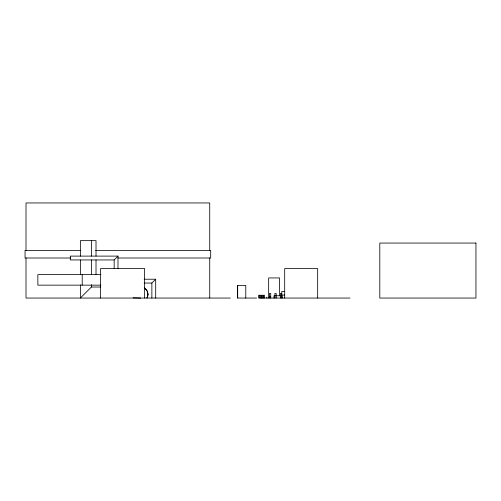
<?xml version="1.0" encoding="UTF-8"?>
<svg xmlns="http://www.w3.org/2000/svg" width="501" height="501" viewBox="0 0 501 501"><rect width="100%" height="100%" fill="white"/><g stroke="black" fill="none" stroke-linecap="round" stroke-linejoin="round"><path stroke-width="0.75" d="M117.992 256.105L70.334 256.105L70.334 259.938L114.159 259.938L117.992 256.105L117.992 268.436M100.732 287.023L91.395 287.023L80.367 298.051L80.367 284.862M151.866 298.051L151.866 283.052L155.698 279.22L144.156 279.22M80.73 250.431L25.05 250.431L25.05 258.002L70.572 258.002M95.585 250.431L210.683 250.431L210.683 258.002L117.867 258.002M100.97 274.629L37.851 274.629L37.851 285.15L100.839 285.15M144.169 283.052L151.866 283.052M284.549 291.382L281.794 291.382L281.794 295.051L284.549 295.051M269.425 296.936L270.722 296.936M230.303 298.051L26.008 298.051L26.008 258.002M256.587 298.051L237.499 298.051L237.499 285.413L245.778 285.413L245.778 298.051M259.869 298.051L349.98 298.051M133.109 297.838L140.693 298.051M317.665 298.051L317.665 268.561L284.693 268.561L284.693 298.051M282.232 298.051L282.232 295.759L273.959 295.759L273.959 298.051M281.681 298.051L281.681 293.448L280.385 293.448L280.385 298.051M279.577 295.728L279.577 277.942L268.655 277.942L268.655 298.051M276.201 298.051L276.201 293.448L274.905 293.448L274.905 298.051M270.722 298.051L270.722 293.448L269.425 293.448L269.425 298.051M266.833 297.093L266.833 298.051M264.484 298.051L264.484 295.239L263.526 295.239L263.526 298.051M262.843 298.051L262.843 295.239L261.885 295.239L261.885 298.051M261.209 298.051L261.209 295.239L260.251 295.239L260.251 298.051M237.681 285.413L237.681 298.051M209.725 250.431L209.725 202.949L26.008 202.949L26.008 250.431M209.725 258.002L209.725 298.051M155.698 279.22L155.698 298.051M144.626 298.051L144.626 268.561L100.551 268.561L100.551 298.051M114.159 259.938L114.159 268.411M96.017 256.111L96.017 240.649L80.367 240.649L80.367 256.161M96.017 259.975L96.017 274.667M91.395 240.649L91.395 256.105M91.395 259.969L91.395 274.654M91.395 284.7L91.395 287.023M82.202 274.629L82.202 285.15M80.367 260.038L80.367 274.78M147.995 294.388L146.981 298.051A7.308 7.308 0 0 0 144.363 288.012L147.037 290.712L147.995 294.388M475.95 243.06L379.796 243.06L379.796 298.051L475.95 298.051L475.95 243.06M259.574 295.239L258.616 295.239L258.616 298.051L259.574 298.051L259.574 295.239"/></g></svg>
